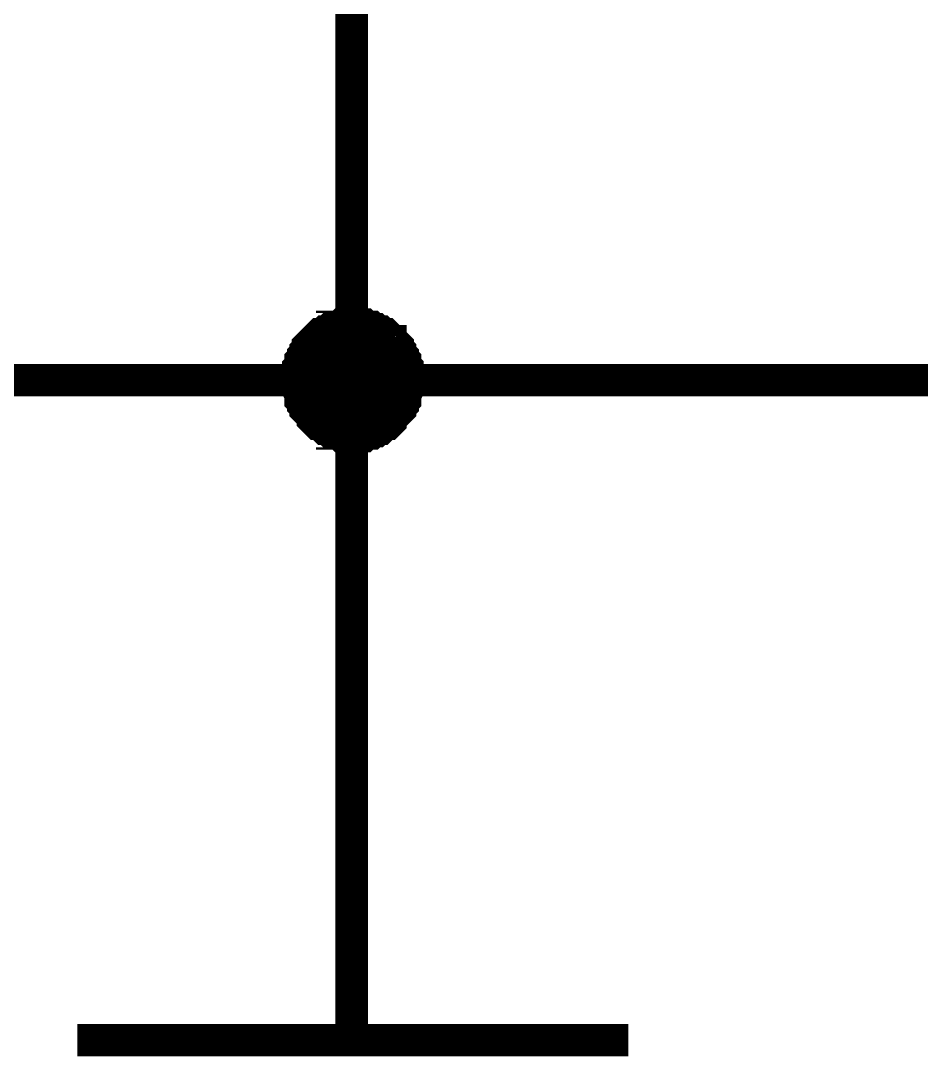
# Model space of a CAD drawing. Header units: millimetres. Extents: x 0 to 800, y 0 to 567.
# Drawn here: x 520.19 to 528.5, y 483.71 to 493.27 of the extents above; entities that cross this region are included whole.
import ezdxf

# ---------------------------------------------------------------- set-up
doc = ezdxf.new("R2010")
doc.units = ezdxf.units.MM
doc.layers.add('Sheet', color=255, linetype='Continuous')

msp = doc.modelspace()

# ---------------------------------------------------------------- linework, layer by layer
at = {"layer": 'Sheet'}
for points, const_width in [([(523.2457, 497.5662), (523.2457, 492.4817)], 0.2997), ([(485.9062, 492.7505), (485.9062, 489.9506), (514.8684, 489.9506), (523.2457, 489.9506), (523.2457, 492.4817)], 0.2997), ([(523.2457, 489.9506), (546.8769, 489.9506), (554.2462, 489.9506), (554.2462, 492.4817)], 0.2997), ([(522.7529, 489.9506), (522.7529, 489.973), (522.7529, 489.9954), (522.7529, 490.0402), (522.7529, 490.0626), (522.7753, 490.085), (522.7753, 490.1074), (522.7753, 490.1298), (522.7977, 490.1522), (522.7977, 490.1746), (522.8201, 490.197), (522.8201, 490.2194), (522.8425, 490.2418), (522.8425, 490.2642), (522.8649, 490.2866), (522.8873, 490.309), (522.8873, 490.309), (522.9097, 490.3314), (522.9321, 490.3538), (522.9545, 490.3762), (522.9769, 490.3762), (522.9993, 490.3986), (523.0217, 490.3986), (523.0441, 490.421), (523.0665, 490.421), (523.0665, 490.4434), (523.1113, 490.4434), (523.1337, 490.4434), (523.1561, 490.4658), (523.1785, 490.4658), (523.2009, 490.4658), (523.2233, 490.4658), (523.2457, 490.4658)], 0.2997), ([(522.7529, 489.9506), (522.7529, 489.973), (522.7529, 489.9954), (522.7529, 490.0402), (522.7529, 490.0626), (522.7753, 490.085), (522.7753, 490.1074), (522.7753, 490.1298), (522.7977, 490.1522), (522.7977, 490.1746), (522.8201, 490.197), (522.8201, 490.2194), (522.8425, 490.2418), (522.8425, 490.2642), (522.8649, 490.2866), (522.8873, 490.309), (522.8873, 490.309), (522.9097, 490.3314), (522.9321, 490.3538), (522.9545, 490.3762), (522.9769, 490.3762), (522.9993, 490.3986), (523.0217, 490.3986), (523.0441, 490.421), (523.0665, 490.421), (523.0665, 490.4434), (523.1113, 490.4434), (523.1337, 490.4434), (523.1561, 490.4658), (523.1785, 490.4658), (523.2009, 490.4658), (523.2233, 490.4658), (523.2457, 490.4658)], 0.2997), ([(522.7529, 489.9506), (522.7529, 489.973), (522.7529, 489.9954), (522.7529, 490.0402), (522.7529, 490.0626), (522.7753, 490.085), (522.7753, 490.1074), (522.7753, 490.1298), (522.7977, 490.1522), (522.7977, 490.1746), (522.8201, 490.197), (522.8201, 490.2194), (522.8425, 490.2418), (522.8425, 490.2642), (522.8649, 490.2866), (522.8873, 490.309), (522.8873, 490.309), (522.9097, 490.3314), (522.9321, 490.3538), (522.9545, 490.3762), (522.9769, 490.3762), (522.9993, 490.3986), (523.0217, 490.3986), (523.0441, 490.421), (523.0665, 490.421), (523.0665, 490.4434), (523.1113, 490.4434), (523.1337, 490.4434), (523.1561, 490.4658), (523.1785, 490.4658), (523.2009, 490.4658), (523.2233, 490.4658), (523.2457, 490.4658)], 0.2997), ([(522.7529, 489.9506), (522.7529, 489.973), (522.7529, 489.9954), (522.7529, 490.0402), (522.7529, 490.0626), (522.7753, 490.085), (522.7753, 490.1074), (522.7753, 490.1298), (522.7977, 490.1522), (522.7977, 490.1746), (522.8201, 490.197), (522.8201, 490.2194), (522.8425, 490.2418), (522.8425, 490.2642), (522.8649, 490.2866), (522.8873, 490.309), (522.8873, 490.309), (522.9097, 490.3314), (522.9321, 490.3538), (522.9545, 490.3762), (522.9769, 490.3762), (522.9993, 490.3986), (523.0217, 490.3986), (523.0441, 490.421), (523.0665, 490.421), (523.0665, 490.4434), (523.1113, 490.4434), (523.1337, 490.4434), (523.1561, 490.4658), (523.1785, 490.4658), (523.2009, 490.4658), (523.2233, 490.4658), (523.2457, 490.4658)], 0.2997), ([(522.7529, 489.9506), (522.7529, 489.973), (522.7529, 489.9954), (522.7529, 490.0402), (522.7529, 490.0626), (522.7753, 490.085), (522.7753, 490.1074), (522.7753, 490.1298), (522.7977, 490.1522), (522.7977, 490.1746), (522.8201, 490.197), (522.8201, 490.2194), (522.8425, 490.2418), (522.8425, 490.2642), (522.8649, 490.2866), (522.8873, 490.309), (522.8873, 490.309), (522.9097, 490.3314), (522.9321, 490.3538), (522.9545, 490.3762), (522.9769, 490.3762), (522.9993, 490.3986), (523.0217, 490.3986), (523.0441, 490.421), (523.0665, 490.421), (523.0665, 490.4434), (523.1113, 490.4434), (523.1337, 490.4434), (523.1561, 490.4658), (523.1785, 490.4658), (523.2009, 490.4658), (523.2233, 490.4658), (523.2457, 490.4658)], 0.2997), ([(522.7529, 489.9506), (522.7529, 489.973), (522.7529, 489.9954), (522.7529, 490.0402), (522.7529, 490.0626), (522.7753, 490.085), (522.7753, 490.1074), (522.7753, 490.1298), (522.7977, 490.1522), (522.7977, 490.1746), (522.8201, 490.197), (522.8201, 490.2194), (522.8425, 490.2418), (522.8425, 490.2642), (522.8649, 490.2866), (522.8873, 490.309), (522.8873, 490.309), (522.9097, 490.3314), (522.9321, 490.3538), (522.9545, 490.3762), (522.9769, 490.3762), (522.9993, 490.3986), (523.0217, 490.3986), (523.0441, 490.421), (523.0665, 490.421), (523.0665, 490.4434), (523.1113, 490.4434), (523.1337, 490.4434), (523.1561, 490.4658), (523.1785, 490.4658), (523.2009, 490.4658), (523.2233, 490.4658), (523.2457, 490.4658)], 0.2997), ([(523.2457, 490.4658), (523.2457, 490.4658)], 0.2997), ([(523.2457, 490.4658), (523.2681, 490.4658), (523.2905, 490.4658), (523.3353, 490.4658), (523.3577, 490.4658), (523.3801, 490.4434), (523.4025, 490.4434), (523.4249, 490.4434), (523.4473, 490.421), (523.4697, 490.421), (523.4921, 490.3986), (523.5145, 490.3986), (523.5369, 490.3762), (523.5593, 490.3762), (523.5817, 490.3538), (523.6041, 490.3314), (523.6041, 490.309), (523.6265, 490.309), (523.6489, 490.2866), (523.6713, 490.2642), (523.6713, 490.2418), (523.6937, 490.2194), (523.6937, 490.197), (523.7161, 490.1746), (523.7161, 490.1522), (523.7385, 490.1298), (523.7385, 490.1074), (523.7385, 490.085), (523.7609, 490.0626), (523.7609, 490.0402), (523.7609, 489.9954), (523.7609, 489.973), (523.7609, 489.9506)], 0.2997), ([(523.2457, 490.4658), (523.2457, 490.4658)], 0.2997), ([(523.2457, 490.4658), (523.2681, 490.4658), (523.2905, 490.4658), (523.3353, 490.4658), (523.3577, 490.4658), (523.3801, 490.4434), (523.4025, 490.4434), (523.4249, 490.4434), (523.4473, 490.421), (523.4697, 490.421), (523.4921, 490.3986), (523.5145, 490.3986), (523.5369, 490.3762), (523.5593, 490.3762), (523.5817, 490.3538), (523.6041, 490.3314), (523.6041, 490.309), (523.6265, 490.309), (523.6489, 490.2866), (523.6713, 490.2642), (523.6713, 490.2418), (523.6937, 490.2194), (523.6937, 490.197), (523.7161, 490.1746), (523.7161, 490.1522), (523.7385, 490.1298), (523.7385, 490.1074), (523.7385, 490.085), (523.7609, 490.0626), (523.7609, 490.0402), (523.7609, 489.9954), (523.7609, 489.973), (523.7609, 489.9506)], 0.2997), ([(523.2457, 490.4658), (523.2457, 490.4658)], 0.2997), ([(523.2457, 490.4658), (523.2681, 490.4658), (523.2905, 490.4658), (523.3353, 490.4658), (523.3577, 490.4658), (523.3801, 490.4434), (523.4025, 490.4434), (523.4249, 490.4434), (523.4473, 490.421), (523.4697, 490.421), (523.4921, 490.3986), (523.5145, 490.3986), (523.5369, 490.3762), (523.5593, 490.3762), (523.5817, 490.3538), (523.6041, 490.3314), (523.6041, 490.309), (523.6265, 490.309), (523.6489, 490.2866), (523.6713, 490.2642), (523.6713, 490.2418), (523.6937, 490.2194), (523.6937, 490.197), (523.7161, 490.1746), (523.7161, 490.1522), (523.7385, 490.1298), (523.7385, 490.1074), (523.7385, 490.085), (523.7609, 490.0626), (523.7609, 490.0402), (523.7609, 489.9954), (523.7609, 489.973), (523.7609, 489.9506)], 0.2997), ([(523.2457, 490.4658), (523.2457, 490.4658)], 0.2997), ([(523.2457, 490.4658), (523.2681, 490.4658), (523.2905, 490.4658), (523.3353, 490.4658), (523.3577, 490.4658), (523.3801, 490.4434), (523.4025, 490.4434), (523.4249, 490.4434), (523.4473, 490.421), (523.4697, 490.421), (523.4921, 490.3986), (523.5145, 490.3986), (523.5369, 490.3762), (523.5593, 490.3762), (523.5817, 490.3538), (523.6041, 490.3314), (523.6041, 490.309), (523.6265, 490.309), (523.6489, 490.2866), (523.6713, 490.2642), (523.6713, 490.2418), (523.6937, 490.2194), (523.6937, 490.197), (523.7161, 490.1746), (523.7161, 490.1522), (523.7385, 490.1298), (523.7385, 490.1074), (523.7385, 490.085), (523.7609, 490.0626), (523.7609, 490.0402), (523.7609, 489.9954), (523.7609, 489.973), (523.7609, 489.9506)], 0.2997), ([(523.2457, 490.4658), (523.2457, 490.4658)], 0.2997), ([(523.2457, 490.4658), (523.2681, 490.4658), (523.2905, 490.4658), (523.3353, 490.4658), (523.3577, 490.4658), (523.3801, 490.4434), (523.4025, 490.4434), (523.4249, 490.4434), (523.4473, 490.421), (523.4697, 490.421), (523.4921, 490.3986), (523.5145, 490.3986), (523.5369, 490.3762), (523.5593, 490.3762), (523.5817, 490.3538), (523.6041, 490.3314), (523.6041, 490.309), (523.6265, 490.309), (523.6489, 490.2866), (523.6713, 490.2642), (523.6713, 490.2418), (523.6937, 490.2194), (523.6937, 490.197), (523.7161, 490.1746), (523.7161, 490.1522), (523.7385, 490.1298), (523.7385, 490.1074), (523.7385, 490.085), (523.7609, 490.0626), (523.7609, 490.0402), (523.7609, 489.9954), (523.7609, 489.973), (523.7609, 489.9506)], 0.2997), ([(523.2457, 490.4658), (523.2457, 490.4658)], 0.2997), ([(523.2457, 490.4658), (523.2681, 490.4658), (523.2905, 490.4658), (523.3353, 490.4658), (523.3577, 490.4658), (523.3801, 490.4434), (523.4025, 490.4434), (523.4249, 490.4434), (523.4473, 490.421), (523.4697, 490.421), (523.4921, 490.3986), (523.5145, 490.3986), (523.5369, 490.3762), (523.5593, 490.3762), (523.5817, 490.3538), (523.6041, 490.3314), (523.6041, 490.309), (523.6265, 490.309), (523.6489, 490.2866), (523.6713, 490.2642), (523.6713, 490.2418), (523.6937, 490.2194), (523.6937, 490.197), (523.7161, 490.1746), (523.7161, 490.1522), (523.7385, 490.1298), (523.7385, 490.1074), (523.7385, 490.085), (523.7609, 490.0626), (523.7609, 490.0402), (523.7609, 489.9954), (523.7609, 489.973), (523.7609, 489.9506)], 0.2997), ([(522.7529, 489.9506), (522.7529, 489.973), (522.7529, 489.9954), (522.7529, 490.0402), (522.7529, 490.0626), (522.7753, 490.085), (522.7753, 490.1074), (522.7753, 490.1298), (522.7977, 490.1522), (522.7977, 490.1746), (522.8201, 490.197), (522.8201, 490.2194), (522.8425, 490.2418), (522.8425, 490.2642), (522.8649, 490.2866), (522.8873, 490.309), (522.8873, 490.309), (522.9097, 490.3314), (522.9321, 490.3538), (522.9545, 490.3762), (522.9769, 490.3762), (522.9993, 490.3986), (523.0217, 490.3986), (523.0441, 490.421), (523.0665, 490.421), (523.0665, 490.4434), (523.1113, 490.4434), (523.1337, 490.4434), (523.1561, 490.4658), (523.1785, 490.4658), (523.2009, 490.4658), (523.2233, 490.4658), (523.2457, 490.4658)], 0.0991), ([(522.7529, 489.9506), (522.7529, 489.973), (522.7529, 489.9954), (522.7529, 490.0402), (522.7529, 490.0626), (522.7753, 490.085), (522.7753, 490.1074), (522.7753, 490.1298), (522.7977, 490.1522), (522.7977, 490.1746), (522.8201, 490.197), (522.8201, 490.2194), (522.8425, 490.2418), (522.8425, 490.2642), (522.8649, 490.2866), (522.8873, 490.309), (522.8873, 490.309), (522.9097, 490.3314), (522.9321, 490.3538), (522.9545, 490.3762), (522.9769, 490.3762), (522.9993, 490.3986), (523.0217, 490.3986), (523.0441, 490.421), (523.0665, 490.421), (523.0665, 490.4434), (523.1113, 490.4434), (523.1337, 490.4434), (523.1561, 490.4658), (523.1785, 490.4658), (523.2009, 490.4658), (523.2233, 490.4658), (523.2457, 490.4658)], 0.0991), ([(522.7529, 489.9506), (522.7529, 489.973), (522.7529, 489.9954), (522.7529, 490.0402), (522.7529, 490.0626), (522.7753, 490.085), (522.7753, 490.1074), (522.7753, 490.1298), (522.7977, 490.1522), (522.7977, 490.1746), (522.8201, 490.197), (522.8201, 490.2194), (522.8425, 490.2418), (522.8425, 490.2642), (522.8649, 490.2866), (522.8873, 490.309), (522.8873, 490.309), (522.9097, 490.3314), (522.9321, 490.3538), (522.9545, 490.3762), (522.9769, 490.3762), (522.9993, 490.3986), (523.0217, 490.3986), (523.0441, 490.421), (523.0665, 490.421), (523.0665, 490.4434), (523.1113, 490.4434), (523.1337, 490.4434), (523.1561, 490.4658), (523.1785, 490.4658), (523.2009, 490.4658), (523.2233, 490.4658), (523.2457, 490.4658)], 0.0991), ([(522.7529, 489.9506), (522.7529, 489.973), (522.7529, 489.9954), (522.7529, 490.0402), (522.7529, 490.0626), (522.7753, 490.085), (522.7753, 490.1074), (522.7753, 490.1298), (522.7977, 490.1522), (522.7977, 490.1746), (522.8201, 490.197), (522.8201, 490.2194), (522.8425, 490.2418), (522.8425, 490.2642), (522.8649, 490.2866), (522.8873, 490.309), (522.8873, 490.309), (522.9097, 490.3314), (522.9321, 490.3538), (522.9545, 490.3762), (522.9769, 490.3762), (522.9993, 490.3986), (523.0217, 490.3986), (523.0441, 490.421), (523.0665, 490.421), (523.0665, 490.4434), (523.1113, 490.4434), (523.1337, 490.4434), (523.1561, 490.4658), (523.1785, 490.4658), (523.2009, 490.4658), (523.2233, 490.4658), (523.2457, 490.4658)], 0.0991), ([(522.7529, 489.9506), (522.7529, 489.973), (522.7529, 489.9954), (522.7529, 490.0402), (522.7529, 490.0626), (522.7753, 490.085), (522.7753, 490.1074), (522.7753, 490.1298), (522.7977, 490.1522), (522.7977, 490.1746), (522.8201, 490.197), (522.8201, 490.2194), (522.8425, 490.2418), (522.8425, 490.2642), (522.8649, 490.2866), (522.8873, 490.309), (522.8873, 490.309), (522.9097, 490.3314), (522.9321, 490.3538), (522.9545, 490.3762), (522.9769, 490.3762), (522.9993, 490.3986), (523.0217, 490.3986), (523.0441, 490.421), (523.0665, 490.421), (523.0665, 490.4434), (523.1113, 490.4434), (523.1337, 490.4434), (523.1561, 490.4658), (523.1785, 490.4658), (523.2009, 490.4658), (523.2233, 490.4658), (523.2457, 490.4658)], 0.0991), ([(522.7529, 489.9506), (522.7529, 489.973), (522.7529, 489.9954), (522.7529, 490.0402), (522.7529, 490.0626), (522.7753, 490.085), (522.7753, 490.1074), (522.7753, 490.1298), (522.7977, 490.1522), (522.7977, 490.1746), (522.8201, 490.197), (522.8201, 490.2194), (522.8425, 490.2418), (522.8425, 490.2642), (522.8649, 490.2866), (522.8873, 490.309), (522.8873, 490.309), (522.9097, 490.3314), (522.9321, 490.3538), (522.9545, 490.3762), (522.9769, 490.3762), (522.9993, 490.3986), (523.0217, 490.3986), (523.0441, 490.421), (523.0665, 490.421), (523.0665, 490.4434), (523.1113, 490.4434), (523.1337, 490.4434), (523.1561, 490.4658), (523.1785, 490.4658), (523.2009, 490.4658), (523.2233, 490.4658), (523.2457, 490.4658)], 0.0991), ([(523.2457, 490.4658), (523.2457, 490.4658)], 0.0991), ([(523.2457, 490.4658), (523.2681, 490.4658), (523.2905, 490.4658), (523.3353, 490.4658), (523.3577, 490.4658), (523.3801, 490.4434), (523.4025, 490.4434), (523.4249, 490.4434), (523.4473, 490.421), (523.4697, 490.421), (523.4921, 490.3986), (523.5145, 490.3986), (523.5369, 490.3762), (523.5593, 490.3762), (523.5817, 490.3538), (523.6041, 490.3314), (523.6041, 490.309), (523.6265, 490.309), (523.6489, 490.2866), (523.6713, 490.2642), (523.6713, 490.2418), (523.6937, 490.2194), (523.6937, 490.197), (523.7161, 490.1746), (523.7161, 490.1522), (523.7385, 490.1298), (523.7385, 490.1074), (523.7385, 490.085), (523.7609, 490.0626), (523.7609, 490.0402), (523.7609, 489.9954), (523.7609, 489.973), (523.7609, 489.9506)], 0.0991), ([(523.2457, 490.4658), (523.2457, 490.4658)], 0.0991), ([(523.2457, 490.4658), (523.2681, 490.4658), (523.2905, 490.4658), (523.3353, 490.4658), (523.3577, 490.4658), (523.3801, 490.4434), (523.4025, 490.4434), (523.4249, 490.4434), (523.4473, 490.421), (523.4697, 490.421), (523.4921, 490.3986), (523.5145, 490.3986), (523.5369, 490.3762), (523.5593, 490.3762), (523.5817, 490.3538), (523.6041, 490.3314), (523.6041, 490.309), (523.6265, 490.309), (523.6489, 490.2866), (523.6713, 490.2642), (523.6713, 490.2418), (523.6937, 490.2194), (523.6937, 490.197), (523.7161, 490.1746), (523.7161, 490.1522), (523.7385, 490.1298), (523.7385, 490.1074), (523.7385, 490.085), (523.7609, 490.0626), (523.7609, 490.0402), (523.7609, 489.9954), (523.7609, 489.973), (523.7609, 489.9506)], 0.0991), ([(523.2457, 490.4658), (523.2457, 490.4658)], 0.0991), ([(523.2457, 490.4658), (523.2681, 490.4658), (523.2905, 490.4658), (523.3353, 490.4658), (523.3577, 490.4658), (523.3801, 490.4434), (523.4025, 490.4434), (523.4249, 490.4434), (523.4473, 490.421), (523.4697, 490.421), (523.4921, 490.3986), (523.5145, 490.3986), (523.5369, 490.3762), (523.5593, 490.3762), (523.5817, 490.3538), (523.6041, 490.3314), (523.6041, 490.309), (523.6265, 490.309), (523.6489, 490.2866), (523.6713, 490.2642), (523.6713, 490.2418), (523.6937, 490.2194), (523.6937, 490.197), (523.7161, 490.1746), (523.7161, 490.1522), (523.7385, 490.1298), (523.7385, 490.1074), (523.7385, 490.085), (523.7609, 490.0626), (523.7609, 490.0402), (523.7609, 489.9954), (523.7609, 489.973), (523.7609, 489.9506)], 0.0991), ([(523.2457, 490.4658), (523.2457, 490.4658)], 0.0991), ([(523.2457, 490.4658), (523.2681, 490.4658), (523.2905, 490.4658), (523.3353, 490.4658), (523.3577, 490.4658), (523.3801, 490.4434), (523.4025, 490.4434), (523.4249, 490.4434), (523.4473, 490.421), (523.4697, 490.421), (523.4921, 490.3986), (523.5145, 490.3986), (523.5369, 490.3762), (523.5593, 490.3762), (523.5817, 490.3538), (523.6041, 490.3314), (523.6041, 490.309), (523.6265, 490.309), (523.6489, 490.2866), (523.6713, 490.2642), (523.6713, 490.2418), (523.6937, 490.2194), (523.6937, 490.197), (523.7161, 490.1746), (523.7161, 490.1522), (523.7385, 490.1298), (523.7385, 490.1074), (523.7385, 490.085), (523.7609, 490.0626), (523.7609, 490.0402), (523.7609, 489.9954), (523.7609, 489.973), (523.7609, 489.9506)], 0.0991), ([(523.2457, 490.4658), (523.2457, 490.4658)], 0.0991), ([(523.2457, 490.4658), (523.2681, 490.4658), (523.2905, 490.4658), (523.3353, 490.4658), (523.3577, 490.4658), (523.3801, 490.4434), (523.4025, 490.4434), (523.4249, 490.4434), (523.4473, 490.421), (523.4697, 490.421), (523.4921, 490.3986), (523.5145, 490.3986), (523.5369, 490.3762), (523.5593, 490.3762), (523.5817, 490.3538), (523.6041, 490.3314), (523.6041, 490.309), (523.6265, 490.309), (523.6489, 490.2866), (523.6713, 490.2642), (523.6713, 490.2418), (523.6937, 490.2194), (523.6937, 490.197), (523.7161, 490.1746), (523.7161, 490.1522), (523.7385, 490.1298), (523.7385, 490.1074), (523.7385, 490.085), (523.7609, 490.0626), (523.7609, 490.0402), (523.7609, 489.9954), (523.7609, 489.973), (523.7609, 489.9506)], 0.0991), ([(523.2457, 490.4658), (523.2457, 490.4658)], 0.0991), ([(523.2457, 490.4658), (523.2681, 490.4658), (523.2905, 490.4658), (523.3353, 490.4658), (523.3577, 490.4658), (523.3801, 490.4434), (523.4025, 490.4434), (523.4249, 490.4434), (523.4473, 490.421), (523.4697, 490.421), (523.4921, 490.3986), (523.5145, 490.3986), (523.5369, 490.3762), (523.5593, 490.3762), (523.5817, 490.3538), (523.6041, 490.3314), (523.6041, 490.309), (523.6265, 490.309), (523.6489, 490.2866), (523.6713, 490.2642), (523.6713, 490.2418), (523.6937, 490.2194), (523.6937, 490.197), (523.7161, 490.1746), (523.7161, 490.1522), (523.7385, 490.1298), (523.7385, 490.1074), (523.7385, 490.085), (523.7609, 490.0626), (523.7609, 490.0402), (523.7609, 489.9954), (523.7609, 489.973), (523.7609, 489.9506)], 0.0991), ([(523.2457, 489.4354), (523.2233, 489.4354), (523.2009, 489.4354), (523.1785, 489.4354), (523.1561, 489.4354), (523.1337, 489.4578), (523.1113, 489.4578), (523.0665, 489.4578), (523.0665, 489.4802), (523.0441, 489.4802), (523.0217, 489.5026), (522.9993, 489.5026), (522.9769, 489.525), (522.9545, 489.5474), (522.9321, 489.5474), (522.9097, 489.5698), (522.8873, 489.5922), (522.8873, 489.6146), (522.8649, 489.637), (522.8425, 489.6594), (522.8425, 489.6594), (522.8201, 489.6818), (522.8201, 489.7042), (522.7977, 489.7266), (522.7977, 489.749), (522.7753, 489.7714), (522.7753, 489.7938), (522.7753, 489.8162), (522.7529, 489.861), (522.7529, 489.8834), (522.7529, 489.9058), (522.7529, 489.9282), (522.7529, 489.9506)], 0.2997), ([(522.7529, 489.9506), (522.7529, 489.9506)], 0.2997), ([(523.2457, 489.4354), (523.2233, 489.4354), (523.2009, 489.4354), (523.1785, 489.4354), (523.1561, 489.4354), (523.1337, 489.4578), (523.1113, 489.4578), (523.0665, 489.4578), (523.0665, 489.4802), (523.0441, 489.4802), (523.0217, 489.5026), (522.9993, 489.5026), (522.9769, 489.525), (522.9545, 489.5474), (522.9321, 489.5474), (522.9097, 489.5698), (522.8873, 489.5922), (522.8873, 489.6146), (522.8649, 489.637), (522.8425, 489.6594), (522.8425, 489.6594), (522.8201, 489.6818), (522.8201, 489.7042), (522.7977, 489.7266), (522.7977, 489.749), (522.7753, 489.7714), (522.7753, 489.7938), (522.7753, 489.8162), (522.7529, 489.861), (522.7529, 489.8834), (522.7529, 489.9058), (522.7529, 489.9282), (522.7529, 489.9506)], 0.2997), ([(522.7529, 489.9506), (522.7529, 489.9506)], 0.2997), ([(523.2457, 489.4354), (523.2233, 489.4354), (523.2009, 489.4354), (523.1785, 489.4354), (523.1561, 489.4354), (523.1337, 489.4578), (523.1113, 489.4578), (523.0665, 489.4578), (523.0665, 489.4802), (523.0441, 489.4802), (523.0217, 489.5026), (522.9993, 489.5026), (522.9769, 489.525), (522.9545, 489.5474), (522.9321, 489.5474), (522.9097, 489.5698), (522.8873, 489.5922), (522.8873, 489.6146), (522.8649, 489.637), (522.8425, 489.6594), (522.8425, 489.6594), (522.8201, 489.6818), (522.8201, 489.7042), (522.7977, 489.7266), (522.7977, 489.749), (522.7753, 489.7714), (522.7753, 489.7938), (522.7753, 489.8162), (522.7529, 489.861), (522.7529, 489.8834), (522.7529, 489.9058), (522.7529, 489.9282), (522.7529, 489.9506)], 0.2997), ([(522.7529, 489.9506), (522.7529, 489.9506)], 0.2997), ([(523.2457, 489.4354), (523.2233, 489.4354), (523.2009, 489.4354), (523.1785, 489.4354), (523.1561, 489.4354), (523.1337, 489.4578), (523.1113, 489.4578), (523.0665, 489.4578), (523.0665, 489.4802), (523.0441, 489.4802), (523.0217, 489.5026), (522.9993, 489.5026), (522.9769, 489.525), (522.9545, 489.5474), (522.9321, 489.5474), (522.9097, 489.5698), (522.8873, 489.5922), (522.8873, 489.6146), (522.8649, 489.637), (522.8425, 489.6594), (522.8425, 489.6594), (522.8201, 489.6818), (522.8201, 489.7042), (522.7977, 489.7266), (522.7977, 489.749), (522.7753, 489.7714), (522.7753, 489.7938), (522.7753, 489.8162), (522.7529, 489.861), (522.7529, 489.8834), (522.7529, 489.9058), (522.7529, 489.9282), (522.7529, 489.9506)], 0.2997), ([(522.7529, 489.9506), (522.7529, 489.9506)], 0.2997), ([(523.2457, 489.4354), (523.2233, 489.4354), (523.2009, 489.4354), (523.1785, 489.4354), (523.1561, 489.4354), (523.1337, 489.4578), (523.1113, 489.4578), (523.0665, 489.4578), (523.0665, 489.4802), (523.0441, 489.4802), (523.0217, 489.5026), (522.9993, 489.5026), (522.9769, 489.525), (522.9545, 489.5474), (522.9321, 489.5474), (522.9097, 489.5698), (522.8873, 489.5922), (522.8873, 489.6146), (522.8649, 489.637), (522.8425, 489.6594), (522.8425, 489.6594), (522.8201, 489.6818), (522.8201, 489.7042), (522.7977, 489.7266), (522.7977, 489.749), (522.7753, 489.7714), (522.7753, 489.7938), (522.7753, 489.8162), (522.7529, 489.861), (522.7529, 489.8834), (522.7529, 489.9058), (522.7529, 489.9282), (522.7529, 489.9506)], 0.2997), ([(522.7529, 489.9506), (522.7529, 489.9506)], 0.2997), ([(523.2457, 489.4354), (523.2233, 489.4354), (523.2009, 489.4354), (523.1785, 489.4354), (523.1561, 489.4354), (523.1337, 489.4578), (523.1113, 489.4578), (523.0665, 489.4578), (523.0665, 489.4802), (523.0441, 489.4802), (523.0217, 489.5026), (522.9993, 489.5026), (522.9769, 489.525), (522.9545, 489.5474), (522.9321, 489.5474), (522.9097, 489.5698), (522.8873, 489.5922), (522.8873, 489.6146), (522.8649, 489.637), (522.8425, 489.6594), (522.8425, 489.6594), (522.8201, 489.6818), (522.8201, 489.7042), (522.7977, 489.7266), (522.7977, 489.749), (522.7753, 489.7714), (522.7753, 489.7938), (522.7753, 489.8162), (522.7529, 489.861), (522.7529, 489.8834), (522.7529, 489.9058), (522.7529, 489.9282), (522.7529, 489.9506)], 0.2997), ([(522.7529, 489.9506), (522.7529, 489.9506)], 0.2997), ([(523.7609, 489.9506), (523.7609, 489.9282), (523.7609, 489.9058), (523.7609, 489.8834), (523.7609, 489.861), (523.7385, 489.8162), (523.7385, 489.7938), (523.7385, 489.7714), (523.7161, 489.749), (523.7161, 489.7266), (523.6937, 489.7042), (523.6937, 489.6818), (523.6713, 489.6594), (523.6713, 489.6594), (523.6489, 489.637), (523.6265, 489.6146), (523.6041, 489.5922), (523.6041, 489.5698), (523.5817, 489.5474), (523.5593, 489.5474), (523.5369, 489.525), (523.5145, 489.5026), (523.4921, 489.5026), (523.4697, 489.4802), (523.4473, 489.4802), (523.4249, 489.4578), (523.4025, 489.4578), (523.3801, 489.4578), (523.3577, 489.4354), (523.3353, 489.4354), (523.2905, 489.4354), (523.2681, 489.4354), (523.2457, 489.4354)], 0.2997), ([(523.7609, 489.9506), (523.7609, 489.9282), (523.7609, 489.9058), (523.7609, 489.8834), (523.7609, 489.861), (523.7385, 489.8162), (523.7385, 489.7938), (523.7385, 489.7714), (523.7161, 489.749), (523.7161, 489.7266), (523.6937, 489.7042), (523.6937, 489.6818), (523.6713, 489.6594), (523.6713, 489.6594), (523.6489, 489.637), (523.6265, 489.6146), (523.6041, 489.5922), (523.6041, 489.5698), (523.5817, 489.5474), (523.5593, 489.5474), (523.5369, 489.525), (523.5145, 489.5026), (523.4921, 489.5026), (523.4697, 489.4802), (523.4473, 489.4802), (523.4249, 489.4578), (523.4025, 489.4578), (523.3801, 489.4578), (523.3577, 489.4354), (523.3353, 489.4354), (523.2905, 489.4354), (523.2681, 489.4354), (523.2457, 489.4354)], 0.2997), ([(523.2457, 489.9506), (523.2457, 486.3892)], 0.2997), ([(523.7609, 489.9506), (523.7609, 489.9282), (523.7609, 489.9058), (523.7609, 489.8834), (523.7609, 489.861), (523.7385, 489.8162), (523.7385, 489.7938), (523.7385, 489.7714), (523.7161, 489.749), (523.7161, 489.7266), (523.6937, 489.7042), (523.6937, 489.6818), (523.6713, 489.6594), (523.6713, 489.6594), (523.6489, 489.637), (523.6265, 489.6146), (523.6041, 489.5922), (523.6041, 489.5698), (523.5817, 489.5474), (523.5593, 489.5474), (523.5369, 489.525), (523.5145, 489.5026), (523.4921, 489.5026), (523.4697, 489.4802), (523.4473, 489.4802), (523.4249, 489.4578), (523.4025, 489.4578), (523.3801, 489.4578), (523.3577, 489.4354), (523.3353, 489.4354), (523.2905, 489.4354), (523.2681, 489.4354), (523.2457, 489.4354)], 0.2997), ([(523.7609, 489.9506), (523.7609, 489.9282), (523.7609, 489.9058), (523.7609, 489.8834), (523.7609, 489.861), (523.7385, 489.8162), (523.7385, 489.7938), (523.7385, 489.7714), (523.7161, 489.749), (523.7161, 489.7266), (523.6937, 489.7042), (523.6937, 489.6818), (523.6713, 489.6594), (523.6713, 489.6594), (523.6489, 489.637), (523.6265, 489.6146), (523.6041, 489.5922), (523.6041, 489.5698), (523.5817, 489.5474), (523.5593, 489.5474), (523.5369, 489.525), (523.5145, 489.5026), (523.4921, 489.5026), (523.4697, 489.4802), (523.4473, 489.4802), (523.4249, 489.4578), (523.4025, 489.4578), (523.3801, 489.4578), (523.3577, 489.4354), (523.3353, 489.4354), (523.2905, 489.4354), (523.2681, 489.4354), (523.2457, 489.4354)], 0.2997), ([(523.7609, 489.9506), (523.7609, 489.9282), (523.7609, 489.9058), (523.7609, 489.8834), (523.7609, 489.861), (523.7385, 489.8162), (523.7385, 489.7938), (523.7385, 489.7714), (523.7161, 489.749), (523.7161, 489.7266), (523.6937, 489.7042), (523.6937, 489.6818), (523.6713, 489.6594), (523.6713, 489.6594), (523.6489, 489.637), (523.6265, 489.6146), (523.6041, 489.5922), (523.6041, 489.5698), (523.5817, 489.5474), (523.5593, 489.5474), (523.5369, 489.525), (523.5145, 489.5026), (523.4921, 489.5026), (523.4697, 489.4802), (523.4473, 489.4802), (523.4249, 489.4578), (523.4025, 489.4578), (523.3801, 489.4578), (523.3577, 489.4354), (523.3353, 489.4354), (523.2905, 489.4354), (523.2681, 489.4354), (523.2457, 489.4354)], 0.2997), ([(523.7609, 489.9506), (523.7609, 489.9282), (523.7609, 489.9058), (523.7609, 489.8834), (523.7609, 489.861), (523.7385, 489.8162), (523.7385, 489.7938), (523.7385, 489.7714), (523.7161, 489.749), (523.7161, 489.7266), (523.6937, 489.7042), (523.6937, 489.6818), (523.6713, 489.6594), (523.6713, 489.6594), (523.6489, 489.637), (523.6265, 489.6146), (523.6041, 489.5922), (523.6041, 489.5698), (523.5817, 489.5474), (523.5593, 489.5474), (523.5369, 489.525), (523.5145, 489.5026), (523.4921, 489.5026), (523.4697, 489.4802), (523.4473, 489.4802), (523.4249, 489.4578), (523.4025, 489.4578), (523.3801, 489.4578), (523.3577, 489.4354), (523.3353, 489.4354), (523.2905, 489.4354), (523.2681, 489.4354), (523.2457, 489.4354)], 0.2997), ([(523.7609, 489.9506), (523.7609, 489.9506), (523.7609, 489.9506), (523.7609, 489.9506), (523.7609, 489.9506), (523.7609, 489.9506), (523.7609, 489.9506), (523.7609, 489.9506), (523.7609, 489.9506), (523.7609, 489.9506), (523.7609, 489.9506), (523.7609, 489.9506), (523.7609, 489.9506), (523.7609, 489.9506), (523.7609, 489.9506), (523.7609, 489.9506), (523.7609, 489.9506), (523.7609, 489.9506), (523.7609, 489.9506), (523.7609, 489.9506), (523.7609, 489.9506), (523.7609, 489.9506), (523.7609, 489.9506), (523.7609, 489.9506), (523.7609, 489.9506), (523.7609, 489.9506), (523.7609, 489.9506), (523.7609, 489.9506), (523.7609, 489.9506), (523.7609, 489.9506), (523.7609, 489.9506), (523.7609, 489.9506), (523.7609, 489.9506)], 0.2997), ([(523.7609, 489.9506), (523.7609, 489.9506)], 0.2997), ([(523.7609, 489.9506), (523.7609, 489.9506), (523.7609, 489.9506), (523.7609, 489.9506), (523.7609, 489.9506), (523.7609, 489.9506), (523.7609, 489.9506), (523.7609, 489.9506), (523.7609, 489.9506), (523.7609, 489.9506), (523.7609, 489.9506), (523.7609, 489.9506), (523.7609, 489.9506), (523.7609, 489.9506), (523.7609, 489.9506), (523.7609, 489.9506), (523.7609, 489.9506), (523.7609, 489.9506), (523.7609, 489.9506), (523.7609, 489.9506), (523.7609, 489.9506), (523.7609, 489.9506), (523.7609, 489.9506), (523.7609, 489.9506), (523.7609, 489.9506), (523.7609, 489.9506), (523.7609, 489.9506), (523.7609, 489.9506), (523.7609, 489.9506), (523.7609, 489.9506), (523.7609, 489.9506), (523.7609, 489.9506), (523.7609, 489.9506)], 0.2997), ([(523.7609, 489.9506), (523.7609, 489.9506)], 0.2997), ([(523.7609, 489.9506), (523.7609, 489.9506), (523.7609, 489.9506), (523.7609, 489.9506), (523.7609, 489.9506), (523.7609, 489.9506), (523.7609, 489.9506), (523.7609, 489.9506), (523.7609, 489.9506), (523.7609, 489.9506), (523.7609, 489.9506), (523.7609, 489.9506), (523.7609, 489.9506), (523.7609, 489.9506), (523.7609, 489.9506), (523.7609, 489.9506), (523.7609, 489.9506), (523.7609, 489.9506), (523.7609, 489.9506), (523.7609, 489.9506), (523.7609, 489.9506), (523.7609, 489.9506), (523.7609, 489.9506), (523.7609, 489.9506), (523.7609, 489.9506), (523.7609, 489.9506), (523.7609, 489.9506), (523.7609, 489.9506), (523.7609, 489.9506), (523.7609, 489.9506), (523.7609, 489.9506), (523.7609, 489.9506), (523.7609, 489.9506)], 0.2997), ([(523.7609, 489.9506), (523.7609, 489.9506)], 0.2997), ([(523.7609, 489.9506), (523.7609, 489.9506), (523.7609, 489.9506), (523.7609, 489.9506), (523.7609, 489.9506), (523.7609, 489.9506), (523.7609, 489.9506), (523.7609, 489.9506), (523.7609, 489.9506), (523.7609, 489.9506), (523.7609, 489.9506), (523.7609, 489.9506), (523.7609, 489.9506), (523.7609, 489.9506), (523.7609, 489.9506), (523.7609, 489.9506), (523.7609, 489.9506), (523.7609, 489.9506), (523.7609, 489.9506), (523.7609, 489.9506), (523.7609, 489.9506), (523.7609, 489.9506), (523.7609, 489.9506), (523.7609, 489.9506), (523.7609, 489.9506), (523.7609, 489.9506), (523.7609, 489.9506), (523.7609, 489.9506), (523.7609, 489.9506), (523.7609, 489.9506), (523.7609, 489.9506), (523.7609, 489.9506), (523.7609, 489.9506)], 0.2997), ([(523.7609, 489.9506), (523.7609, 489.9506)], 0.2997), ([(523.7609, 489.9506), (523.7609, 489.9506), (523.7609, 489.9506), (523.7609, 489.9506), (523.7609, 489.9506), (523.7609, 489.9506), (523.7609, 489.9506), (523.7609, 489.9506), (523.7609, 489.9506), (523.7609, 489.9506), (523.7609, 489.9506), (523.7609, 489.9506), (523.7609, 489.9506), (523.7609, 489.9506), (523.7609, 489.9506), (523.7609, 489.9506), (523.7609, 489.9506), (523.7609, 489.9506), (523.7609, 489.9506), (523.7609, 489.9506), (523.7609, 489.9506), (523.7609, 489.9506), (523.7609, 489.9506), (523.7609, 489.9506), (523.7609, 489.9506), (523.7609, 489.9506), (523.7609, 489.9506), (523.7609, 489.9506), (523.7609, 489.9506), (523.7609, 489.9506), (523.7609, 489.9506), (523.7609, 489.9506), (523.7609, 489.9506)], 0.2997), ([(523.7609, 489.9506), (523.7609, 489.9506)], 0.2997), ([(523.7609, 489.9506), (523.7609, 489.9506), (523.7609, 489.9506), (523.7609, 489.9506), (523.7609, 489.9506), (523.7609, 489.9506), (523.7609, 489.9506), (523.7609, 489.9506), (523.7609, 489.9506), (523.7609, 489.9506), (523.7609, 489.9506), (523.7609, 489.9506), (523.7609, 489.9506), (523.7609, 489.9506), (523.7609, 489.9506), (523.7609, 489.9506), (523.7609, 489.9506), (523.7609, 489.9506), (523.7609, 489.9506), (523.7609, 489.9506), (523.7609, 489.9506), (523.7609, 489.9506), (523.7609, 489.9506), (523.7609, 489.9506), (523.7609, 489.9506), (523.7609, 489.9506), (523.7609, 489.9506), (523.7609, 489.9506), (523.7609, 489.9506), (523.7609, 489.9506), (523.7609, 489.9506), (523.7609, 489.9506), (523.7609, 489.9506)], 0.2997), ([(523.7609, 489.9506), (523.7609, 489.9506)], 0.2997), ([(523.2457, 489.4354), (523.2233, 489.4354), (523.2009, 489.4354), (523.1785, 489.4354), (523.1561, 489.4354), (523.1337, 489.4578), (523.1113, 489.4578), (523.0665, 489.4578), (523.0665, 489.4802), (523.0441, 489.4802), (523.0217, 489.5026), (522.9993, 489.5026), (522.9769, 489.525), (522.9545, 489.5474), (522.9321, 489.5474), (522.9097, 489.5698), (522.8873, 489.5922), (522.8873, 489.6146), (522.8649, 489.637), (522.8425, 489.6594), (522.8425, 489.6594), (522.8201, 489.6818), (522.8201, 489.7042), (522.7977, 489.7266), (522.7977, 489.749), (522.7753, 489.7714), (522.7753, 489.7938), (522.7753, 489.8162), (522.7529, 489.861), (522.7529, 489.8834), (522.7529, 489.9058), (522.7529, 489.9282), (522.7529, 489.9506)], 0.0991), ([(522.7529, 489.9506), (522.7529, 489.9506)], 0.0991), ([(523.2457, 489.4354), (523.2233, 489.4354), (523.2009, 489.4354), (523.1785, 489.4354), (523.1561, 489.4354), (523.1337, 489.4578), (523.1113, 489.4578), (523.0665, 489.4578), (523.0665, 489.4802), (523.0441, 489.4802), (523.0217, 489.5026), (522.9993, 489.5026), (522.9769, 489.525), (522.9545, 489.5474), (522.9321, 489.5474), (522.9097, 489.5698), (522.8873, 489.5922), (522.8873, 489.6146), (522.8649, 489.637), (522.8425, 489.6594), (522.8425, 489.6594), (522.8201, 489.6818), (522.8201, 489.7042), (522.7977, 489.7266), (522.7977, 489.749), (522.7753, 489.7714), (522.7753, 489.7938), (522.7753, 489.8162), (522.7529, 489.861), (522.7529, 489.8834), (522.7529, 489.9058), (522.7529, 489.9282), (522.7529, 489.9506)], 0.0991), ([(522.7529, 489.9506), (522.7529, 489.9506)], 0.0991), ([(523.2457, 489.4354), (523.2233, 489.4354), (523.2009, 489.4354), (523.1785, 489.4354), (523.1561, 489.4354), (523.1337, 489.4578), (523.1113, 489.4578), (523.0665, 489.4578), (523.0665, 489.4802), (523.0441, 489.4802), (523.0217, 489.5026), (522.9993, 489.5026), (522.9769, 489.525), (522.9545, 489.5474), (522.9321, 489.5474), (522.9097, 489.5698), (522.8873, 489.5922), (522.8873, 489.6146), (522.8649, 489.637), (522.8425, 489.6594), (522.8425, 489.6594), (522.8201, 489.6818), (522.8201, 489.7042), (522.7977, 489.7266), (522.7977, 489.749), (522.7753, 489.7714), (522.7753, 489.7938), (522.7753, 489.8162), (522.7529, 489.861), (522.7529, 489.8834), (522.7529, 489.9058), (522.7529, 489.9282), (522.7529, 489.9506)], 0.0991), ([(522.7529, 489.9506), (522.7529, 489.9506)], 0.0991), ([(523.2457, 489.4354), (523.2233, 489.4354), (523.2009, 489.4354), (523.1785, 489.4354), (523.1561, 489.4354), (523.1337, 489.4578), (523.1113, 489.4578), (523.0665, 489.4578), (523.0665, 489.4802), (523.0441, 489.4802), (523.0217, 489.5026), (522.9993, 489.5026), (522.9769, 489.525), (522.9545, 489.5474), (522.9321, 489.5474), (522.9097, 489.5698), (522.8873, 489.5922), (522.8873, 489.6146), (522.8649, 489.637), (522.8425, 489.6594), (522.8425, 489.6594), (522.8201, 489.6818), (522.8201, 489.7042), (522.7977, 489.7266), (522.7977, 489.749), (522.7753, 489.7714), (522.7753, 489.7938), (522.7753, 489.8162), (522.7529, 489.861), (522.7529, 489.8834), (522.7529, 489.9058), (522.7529, 489.9282), (522.7529, 489.9506)], 0.0991), ([(522.7529, 489.9506), (522.7529, 489.9506)], 0.0991), ([(523.2457, 489.4354), (523.2233, 489.4354), (523.2009, 489.4354), (523.1785, 489.4354), (523.1561, 489.4354), (523.1337, 489.4578), (523.1113, 489.4578), (523.0665, 489.4578), (523.0665, 489.4802), (523.0441, 489.4802), (523.0217, 489.5026), (522.9993, 489.5026), (522.9769, 489.525), (522.9545, 489.5474), (522.9321, 489.5474), (522.9097, 489.5698), (522.8873, 489.5922), (522.8873, 489.6146), (522.8649, 489.637), (522.8425, 489.6594), (522.8425, 489.6594), (522.8201, 489.6818), (522.8201, 489.7042), (522.7977, 489.7266), (522.7977, 489.749), (522.7753, 489.7714), (522.7753, 489.7938), (522.7753, 489.8162), (522.7529, 489.861), (522.7529, 489.8834), (522.7529, 489.9058), (522.7529, 489.9282), (522.7529, 489.9506)], 0.0991), ([(522.7529, 489.9506), (522.7529, 489.9506)], 0.0991), ([(523.2457, 489.4354), (523.2233, 489.4354), (523.2009, 489.4354), (523.1785, 489.4354), (523.1561, 489.4354), (523.1337, 489.4578), (523.1113, 489.4578), (523.0665, 489.4578), (523.0665, 489.4802), (523.0441, 489.4802), (523.0217, 489.5026), (522.9993, 489.5026), (522.9769, 489.525), (522.9545, 489.5474), (522.9321, 489.5474), (522.9097, 489.5698), (522.8873, 489.5922), (522.8873, 489.6146), (522.8649, 489.637), (522.8425, 489.6594), (522.8425, 489.6594), (522.8201, 489.6818), (522.8201, 489.7042), (522.7977, 489.7266), (522.7977, 489.749), (522.7753, 489.7714), (522.7753, 489.7938), (522.7753, 489.8162), (522.7529, 489.861), (522.7529, 489.8834), (522.7529, 489.9058), (522.7529, 489.9282), (522.7529, 489.9506)], 0.0991), ([(522.7529, 489.9506), (522.7529, 489.9506)], 0.0991), ([(523.7609, 489.9506), (523.7609, 489.9282), (523.7609, 489.9058), (523.7609, 489.8834), (523.7609, 489.861), (523.7385, 489.8162), (523.7385, 489.7938), (523.7385, 489.7714), (523.7161, 489.749), (523.7161, 489.7266), (523.6937, 489.7042), (523.6937, 489.6818), (523.6713, 489.6594), (523.6713, 489.6594), (523.6489, 489.637), (523.6265, 489.6146), (523.6041, 489.5922), (523.6041, 489.5698), (523.5817, 489.5474), (523.5593, 489.5474), (523.5369, 489.525), (523.5145, 489.5026), (523.4921, 489.5026), (523.4697, 489.4802), (523.4473, 489.4802), (523.4249, 489.4578), (523.4025, 489.4578), (523.3801, 489.4578), (523.3577, 489.4354), (523.3353, 489.4354), (523.2905, 489.4354), (523.2681, 489.4354), (523.2457, 489.4354)], 0.0991), ([(523.7609, 489.9506), (523.7609, 489.9282), (523.7609, 489.9058), (523.7609, 489.8834), (523.7609, 489.861), (523.7385, 489.8162), (523.7385, 489.7938), (523.7385, 489.7714), (523.7161, 489.749), (523.7161, 489.7266), (523.6937, 489.7042), (523.6937, 489.6818), (523.6713, 489.6594), (523.6713, 489.6594), (523.6489, 489.637), (523.6265, 489.6146), (523.6041, 489.5922), (523.6041, 489.5698), (523.5817, 489.5474), (523.5593, 489.5474), (523.5369, 489.525), (523.5145, 489.5026), (523.4921, 489.5026), (523.4697, 489.4802), (523.4473, 489.4802), (523.4249, 489.4578), (523.4025, 489.4578), (523.3801, 489.4578), (523.3577, 489.4354), (523.3353, 489.4354), (523.2905, 489.4354), (523.2681, 489.4354), (523.2457, 489.4354)], 0.0991), ([(523.7609, 489.9506), (523.7609, 489.9282), (523.7609, 489.9058), (523.7609, 489.8834), (523.7609, 489.861), (523.7385, 489.8162), (523.7385, 489.7938), (523.7385, 489.7714), (523.7161, 489.749), (523.7161, 489.7266), (523.6937, 489.7042), (523.6937, 489.6818), (523.6713, 489.6594), (523.6713, 489.6594), (523.6489, 489.637), (523.6265, 489.6146), (523.6041, 489.5922), (523.6041, 489.5698), (523.5817, 489.5474), (523.5593, 489.5474), (523.5369, 489.525), (523.5145, 489.5026), (523.4921, 489.5026), (523.4697, 489.4802), (523.4473, 489.4802), (523.4249, 489.4578), (523.4025, 489.4578), (523.3801, 489.4578), (523.3577, 489.4354), (523.3353, 489.4354), (523.2905, 489.4354), (523.2681, 489.4354), (523.2457, 489.4354)], 0.0991), ([(523.7609, 489.9506), (523.7609, 489.9282), (523.7609, 489.9058), (523.7609, 489.8834), (523.7609, 489.861), (523.7385, 489.8162), (523.7385, 489.7938), (523.7385, 489.7714), (523.7161, 489.749), (523.7161, 489.7266), (523.6937, 489.7042), (523.6937, 489.6818), (523.6713, 489.6594), (523.6713, 489.6594), (523.6489, 489.637), (523.6265, 489.6146), (523.6041, 489.5922), (523.6041, 489.5698), (523.5817, 489.5474), (523.5593, 489.5474), (523.5369, 489.525), (523.5145, 489.5026), (523.4921, 489.5026), (523.4697, 489.4802), (523.4473, 489.4802), (523.4249, 489.4578), (523.4025, 489.4578), (523.3801, 489.4578), (523.3577, 489.4354), (523.3353, 489.4354), (523.2905, 489.4354), (523.2681, 489.4354), (523.2457, 489.4354)], 0.0991), ([(523.7609, 489.9506), (523.7609, 489.9282), (523.7609, 489.9058), (523.7609, 489.8834), (523.7609, 489.861), (523.7385, 489.8162), (523.7385, 489.7938), (523.7385, 489.7714), (523.7161, 489.749), (523.7161, 489.7266), (523.6937, 489.7042), (523.6937, 489.6818), (523.6713, 489.6594), (523.6713, 489.6594), (523.6489, 489.637), (523.6265, 489.6146), (523.6041, 489.5922), (523.6041, 489.5698), (523.5817, 489.5474), (523.5593, 489.5474), (523.5369, 489.525), (523.5145, 489.5026), (523.4921, 489.5026), (523.4697, 489.4802), (523.4473, 489.4802), (523.4249, 489.4578), (523.4025, 489.4578), (523.3801, 489.4578), (523.3577, 489.4354), (523.3353, 489.4354), (523.2905, 489.4354), (523.2681, 489.4354), (523.2457, 489.4354)], 0.0991), ([(523.7609, 489.9506), (523.7609, 489.9282), (523.7609, 489.9058), (523.7609, 489.8834), (523.7609, 489.861), (523.7385, 489.8162), (523.7385, 489.7938), (523.7385, 489.7714), (523.7161, 489.749), (523.7161, 489.7266), (523.6937, 489.7042), (523.6937, 489.6818), (523.6713, 489.6594), (523.6713, 489.6594), (523.6489, 489.637), (523.6265, 489.6146), (523.6041, 489.5922), (523.6041, 489.5698), (523.5817, 489.5474), (523.5593, 489.5474), (523.5369, 489.525), (523.5145, 489.5026), (523.4921, 489.5026), (523.4697, 489.4802), (523.4473, 489.4802), (523.4249, 489.4578), (523.4025, 489.4578), (523.3801, 489.4578), (523.3577, 489.4354), (523.3353, 489.4354), (523.2905, 489.4354), (523.2681, 489.4354), (523.2457, 489.4354)], 0.0991), ([(523.7609, 489.9506), (523.7609, 489.9506), (523.7609, 489.9506), (523.7609, 489.9506), (523.7609, 489.9506), (523.7609, 489.9506), (523.7609, 489.9506), (523.7609, 489.9506), (523.7609, 489.9506), (523.7609, 489.9506), (523.7609, 489.9506), (523.7609, 489.9506), (523.7609, 489.9506), (523.7609, 489.9506), (523.7609, 489.9506), (523.7609, 489.9506), (523.7609, 489.9506), (523.7609, 489.9506), (523.7609, 489.9506), (523.7609, 489.9506), (523.7609, 489.9506), (523.7609, 489.9506), (523.7609, 489.9506), (523.7609, 489.9506), (523.7609, 489.9506), (523.7609, 489.9506), (523.7609, 489.9506), (523.7609, 489.9506), (523.7609, 489.9506), (523.7609, 489.9506), (523.7609, 489.9506), (523.7609, 489.9506), (523.7609, 489.9506)], 0.0991), ([(523.7609, 489.9506), (523.7609, 489.9506)], 0.0991), ([(523.7609, 489.9506), (523.7609, 489.9506), (523.7609, 489.9506), (523.7609, 489.9506), (523.7609, 489.9506), (523.7609, 489.9506), (523.7609, 489.9506), (523.7609, 489.9506), (523.7609, 489.9506), (523.7609, 489.9506), (523.7609, 489.9506), (523.7609, 489.9506), (523.7609, 489.9506), (523.7609, 489.9506), (523.7609, 489.9506), (523.7609, 489.9506), (523.7609, 489.9506), (523.7609, 489.9506), (523.7609, 489.9506), (523.7609, 489.9506), (523.7609, 489.9506), (523.7609, 489.9506), (523.7609, 489.9506), (523.7609, 489.9506), (523.7609, 489.9506), (523.7609, 489.9506), (523.7609, 489.9506), (523.7609, 489.9506), (523.7609, 489.9506), (523.7609, 489.9506), (523.7609, 489.9506), (523.7609, 489.9506), (523.7609, 489.9506)], 0.0991), ([(523.7609, 489.9506), (523.7609, 489.9506)], 0.0991), ([(523.7609, 489.9506), (523.7609, 489.9506), (523.7609, 489.9506), (523.7609, 489.9506), (523.7609, 489.9506), (523.7609, 489.9506), (523.7609, 489.9506), (523.7609, 489.9506), (523.7609, 489.9506), (523.7609, 489.9506), (523.7609, 489.9506), (523.7609, 489.9506), (523.7609, 489.9506), (523.7609, 489.9506), (523.7609, 489.9506), (523.7609, 489.9506), (523.7609, 489.9506), (523.7609, 489.9506), (523.7609, 489.9506), (523.7609, 489.9506), (523.7609, 489.9506), (523.7609, 489.9506), (523.7609, 489.9506), (523.7609, 489.9506), (523.7609, 489.9506), (523.7609, 489.9506), (523.7609, 489.9506), (523.7609, 489.9506), (523.7609, 489.9506), (523.7609, 489.9506), (523.7609, 489.9506), (523.7609, 489.9506), (523.7609, 489.9506)], 0.0991), ([(523.7609, 489.9506), (523.7609, 489.9506)], 0.0991), ([(523.7609, 489.9506), (523.7609, 489.9506), (523.7609, 489.9506), (523.7609, 489.9506), (523.7609, 489.9506), (523.7609, 489.9506), (523.7609, 489.9506), (523.7609, 489.9506), (523.7609, 489.9506), (523.7609, 489.9506), (523.7609, 489.9506), (523.7609, 489.9506), (523.7609, 489.9506), (523.7609, 489.9506), (523.7609, 489.9506), (523.7609, 489.9506), (523.7609, 489.9506), (523.7609, 489.9506), (523.7609, 489.9506), (523.7609, 489.9506), (523.7609, 489.9506), (523.7609, 489.9506), (523.7609, 489.9506), (523.7609, 489.9506), (523.7609, 489.9506), (523.7609, 489.9506), (523.7609, 489.9506), (523.7609, 489.9506), (523.7609, 489.9506), (523.7609, 489.9506), (523.7609, 489.9506), (523.7609, 489.9506), (523.7609, 489.9506)], 0.0991), ([(523.7609, 489.9506), (523.7609, 489.9506)], 0.0991), ([(523.7609, 489.9506), (523.7609, 489.9506), (523.7609, 489.9506), (523.7609, 489.9506), (523.7609, 489.9506), (523.7609, 489.9506), (523.7609, 489.9506), (523.7609, 489.9506), (523.7609, 489.9506), (523.7609, 489.9506), (523.7609, 489.9506), (523.7609, 489.9506), (523.7609, 489.9506), (523.7609, 489.9506), (523.7609, 489.9506), (523.7609, 489.9506), (523.7609, 489.9506), (523.7609, 489.9506), (523.7609, 489.9506), (523.7609, 489.9506), (523.7609, 489.9506), (523.7609, 489.9506), (523.7609, 489.9506), (523.7609, 489.9506), (523.7609, 489.9506), (523.7609, 489.9506), (523.7609, 489.9506), (523.7609, 489.9506), (523.7609, 489.9506), (523.7609, 489.9506), (523.7609, 489.9506), (523.7609, 489.9506), (523.7609, 489.9506)], 0.0991), ([(523.7609, 489.9506), (523.7609, 489.9506)], 0.0991), ([(523.7609, 489.9506), (523.7609, 489.9506), (523.7609, 489.9506), (523.7609, 489.9506), (523.7609, 489.9506), (523.7609, 489.9506), (523.7609, 489.9506), (523.7609, 489.9506), (523.7609, 489.9506), (523.7609, 489.9506), (523.7609, 489.9506), (523.7609, 489.9506), (523.7609, 489.9506), (523.7609, 489.9506), (523.7609, 489.9506), (523.7609, 489.9506), (523.7609, 489.9506), (523.7609, 489.9506), (523.7609, 489.9506), (523.7609, 489.9506), (523.7609, 489.9506), (523.7609, 489.9506), (523.7609, 489.9506), (523.7609, 489.9506), (523.7609, 489.9506), (523.7609, 489.9506), (523.7609, 489.9506), (523.7609, 489.9506), (523.7609, 489.9506), (523.7609, 489.9506), (523.7609, 489.9506), (523.7609, 489.9506), (523.7609, 489.9506)], 0.0991), ([(523.7609, 489.9506), (523.7609, 489.9506)], 0.0991), ([(523.2457, 486.3892), (523.2457, 483.8581)], 0.2997), ([(520.7146, 483.8581), (525.7992, 483.8581)], 0.2997)]:
    msp.add_lwpolyline(points, dxfattribs=dict(at, const_width=const_width))
at = {"layer": 'Sheet', "const_width": 0.508}
msp.add_lwpolyline([(522.986, 489.966, 1), (523.494, 489.966, 1)], format="xyb", close=True, dxfattribs=at)

doc.saveas('drawing.dxf')
